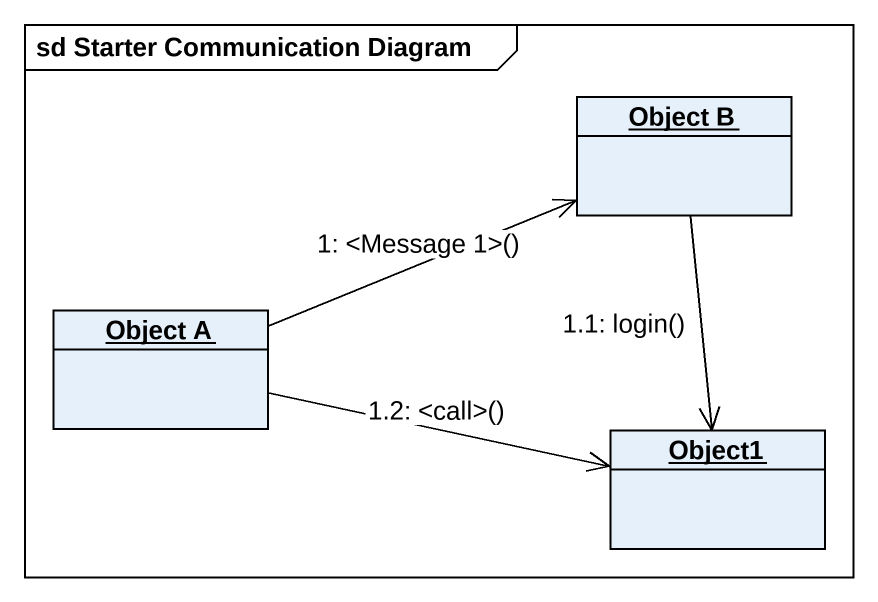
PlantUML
@startuml
mainframe sd Starter Communication Diagram
hide circle
hide empty members
object "Object B" as Object_B
object "Object A" as Object_A
object Object1
Object_A -right-> Object_B : 1: <Message 1>()
Object_B --> Object1 : 1.1: login()
Object_A -right-> Object1 : 1.2: <call>()
@enduml
